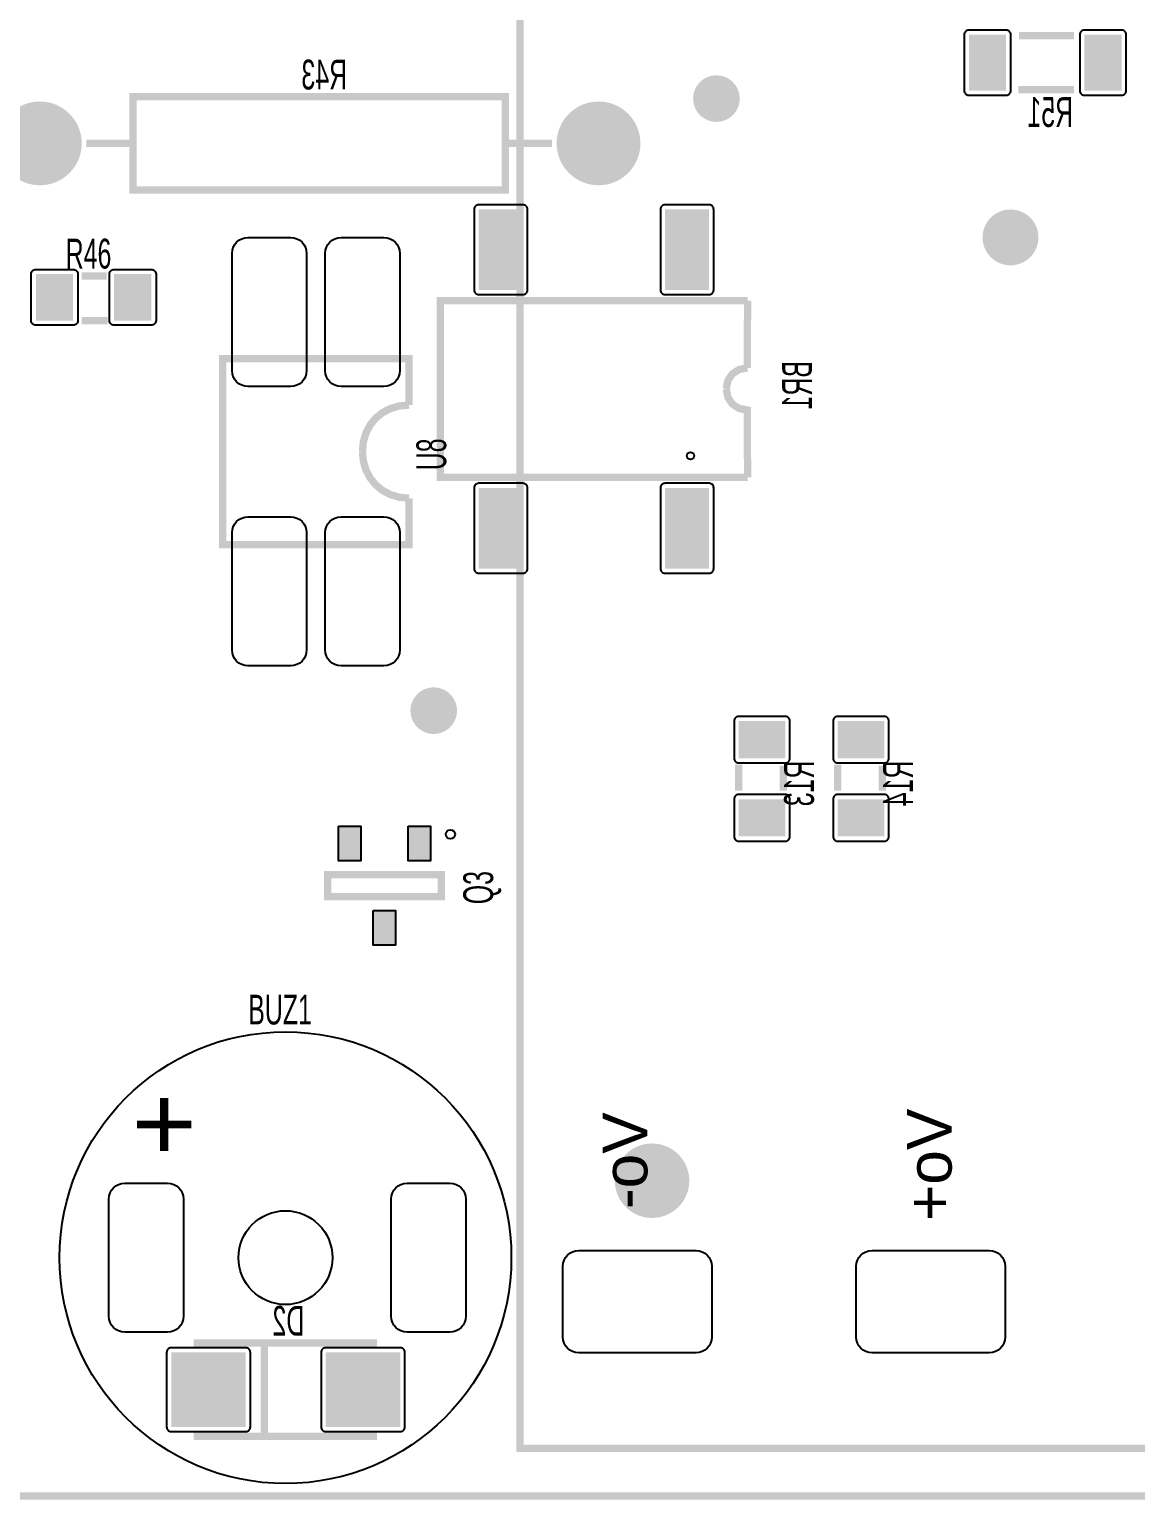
# Model space of a CAD drawing. Header units: inches. Extents: x -3.33 to 3.32, y -1.57 to 1.57.
# Drawn here: x -1.179 to 0.009, y -1.569 to 0.011 of the extents above; entities that cross this region are included whole.
import ezdxf

# ---------------------------------------------------------------- set-up
doc = ezdxf.new("R2010")
doc.units = ezdxf.units.IN
doc.layers.get('0').update_dxf_attribs({"linetype": 'CONTINUOUS'})

# ---------------------------------------------------------------- blocks, each defined once
blk = doc.blocks.new('RPAD')
blk.add_trace([(-0.5, -0.5), (-0.5, 0.5), (0.5, -0.5), (0.5, 0.5)])
blk = doc.blocks.new('EPAD')
at = {"const_width": 0.5}
blk.add_lwpolyline([(-0.25, 0, 1), (0.25, 0, 1)], format="xyb", close=True, dxfattribs=at)

msp = doc.modelspace()

# ---------------------------------------------------------------- linework, layer by layer
at = {"const_width": 0.007874}
for points in [[(-3.329429, -1.564587), (3.31624, -1.564587), (3.31624, 1.549587), (-3.329429, 1.549587), (-3.329429, -1.564587)], [(-3.329429, -1.564587), (3.31624, -1.564587), (3.31624, 1.549587), (-3.329429, 1.549587), (-3.329429, -1.564587)], [(-3.329429, -1.564587), (3.31624, -1.564587), (3.31624, 1.549587), (-3.329429, 1.549587), (-3.329429, -1.564587)], [(-0.652264, -1.513406), (0.418602, -1.513406), (0.418602, 0.549587), (-0.652264, 0.549587), (-0.652264, -1.513406)], [(-0.652264, -1.513406), (0.418602, -1.513406), (0.418602, 0.549587), (-0.652264, 0.549587), (-0.652264, -1.513406)], [(-0.652264, -1.513406), (0.418602, -1.513406), (0.418602, 0.549587), (-0.652264, 0.549587), (-0.652264, -1.513406)], [(-0.11628, 0.003783), (-0.05728, 0.003783)], [(-0.11628, 0.003783), (-0.05728, 0.003783)], [(-0.11628, 0.003783), (-0.05728, 0.003783)], [(-1.068012, -0.161831), (-0.668012, -0.161831), (-0.668012, -0.061831), (-1.068012, -0.061831), (-1.068012, -0.161831)], [(-1.068012, -0.161831), (-0.668012, -0.161831), (-0.668012, -0.061831), (-1.068012, -0.061831), (-1.068012, -0.161831)], [(-1.068012, -0.161831), (-0.668012, -0.161831), (-0.668012, -0.061831), (-1.068012, -0.061831), (-1.068012, -0.161831)], [(-0.11728, -0.054217), (-0.05728, -0.054217)], [(-0.11728, -0.054217), (-0.05728, -0.054217)], [(-0.11728, -0.054217), (-0.05728, -0.054217)], [(-1.068012, -0.111831), (-1.118012, -0.111831)], [(-1.068012, -0.111831), (-1.118012, -0.111831)], [(-1.068012, -0.111831), (-1.118012, -0.111831)], [(-0.618012, -0.111831), (-0.668012, -0.111831)], [(-0.618012, -0.111831), (-0.668012, -0.111831)], [(-0.618012, -0.111831), (-0.668012, -0.111831)], [(-1.123264, -0.254185), (-1.096264, -0.254185)], [(-1.123264, -0.254185), (-1.096264, -0.254185)], [(-1.123264, -0.254185), (-1.096264, -0.254185)], [(-0.40794, -0.28061), (-0.73794, -0.28061), (-0.73794, -0.47061), (-0.40794, -0.47061)], [(-0.40794, -0.28061), (-0.73794, -0.28061), (-0.73794, -0.47061), (-0.40794, -0.47061)], [(-0.40794, -0.28061), (-0.73794, -0.28061), (-0.73794, -0.47061), (-0.40794, -0.47061)], [(-0.408255, -0.352972), (-0.40794, -0.28061)], [(-0.408255, -0.352972), (-0.40794, -0.28061)], [(-0.408255, -0.352972), (-0.40794, -0.28061)], [(-1.123264, -0.302185), (-1.095264, -0.302185)], [(-1.123264, -0.302185), (-1.095264, -0.302185)], [(-1.123264, -0.302185), (-1.095264, -0.302185)], [(-0.771555, -0.492933), (-0.771555, -0.542933), (-0.971555, -0.542933), (-0.971555, -0.342933), (-0.771555, -0.342933), (-0.771555, -0.392933)], [(-0.771555, -0.492933), (-0.771555, -0.542933), (-0.971555, -0.542933), (-0.971555, -0.342933), (-0.771555, -0.342933), (-0.771555, -0.392933)], [(-0.771555, -0.492933), (-0.771555, -0.542933), (-0.971555, -0.542933), (-0.971555, -0.342933), (-0.771555, -0.342933), (-0.771555, -0.392933)], [(-0.408255, -0.352972), (-0.417164, -0.354719), (-0.424349, -0.359516), (-0.429146, -0.366701), (-0.430893, -0.37561)], [(-0.408255, -0.352972), (-0.417164, -0.354719), (-0.424349, -0.359516), (-0.429146, -0.366701), (-0.430893, -0.37561)], [(-0.408255, -0.352972), (-0.417164, -0.354719), (-0.424349, -0.359516), (-0.429146, -0.366701), (-0.430893, -0.37561)], [(-0.40794, -0.47061), (-0.408255, -0.398248), (-0.417164, -0.396502), (-0.424349, -0.391704), (-0.429146, -0.384519), (-0.430893, -0.37561)], [(-0.40794, -0.47061), (-0.408255, -0.398248), (-0.417164, -0.396502), (-0.424349, -0.391704), (-0.429146, -0.384519), (-0.430893, -0.37561)], [(-0.40794, -0.47061), (-0.408255, -0.398248), (-0.417164, -0.396502), (-0.424349, -0.391704), (-0.429146, -0.384519), (-0.430893, -0.37561)], [(-0.821555, -0.442933), (-0.820596, -0.432458), (-0.817821, -0.422886), (-0.813381, -0.414369), (-0.80743, -0.407058), (-0.80012, -0.401107), (-0.791602, -0.396667), (-0.78203, -0.393892), (-0.771555, -0.392933)], [(-0.821555, -0.442933), (-0.820596, -0.432458), (-0.817821, -0.422886), (-0.813381, -0.414369), (-0.80743, -0.407058), (-0.80012, -0.401107), (-0.791602, -0.396667), (-0.78203, -0.393892), (-0.771555, -0.392933)], [(-0.821555, -0.442933), (-0.820596, -0.432458), (-0.817821, -0.422886), (-0.813381, -0.414369), (-0.80743, -0.407058), (-0.80012, -0.401107), (-0.791602, -0.396667), (-0.78203, -0.393892), (-0.771555, -0.392933)], [(-0.821555, -0.442933), (-0.820596, -0.45312), (-0.817821, -0.462558), (-0.813381, -0.471058), (-0.80743, -0.478433), (-0.80012, -0.484496), (-0.791602, -0.489058), (-0.78203, -0.491933), (-0.771555, -0.492933)], [(-0.821555, -0.442933), (-0.820596, -0.45312), (-0.817821, -0.462558), (-0.813381, -0.471058), (-0.80743, -0.478433), (-0.80012, -0.484496), (-0.791602, -0.489058), (-0.78203, -0.491933), (-0.771555, -0.492933)], [(-0.821555, -0.442933), (-0.820596, -0.45312), (-0.817821, -0.462558), (-0.813381, -0.471058), (-0.80743, -0.478433), (-0.80012, -0.484496), (-0.791602, -0.489058), (-0.78203, -0.491933), (-0.771555, -0.492933)], [(-0.417421, -0.80724), (-0.417421, -0.77924)], [(-0.417421, -0.80724), (-0.417421, -0.77924)], [(-0.417421, -0.80724), (-0.417421, -0.77924)], [(-0.369421, -0.80724), (-0.369421, -0.78024)], [(-0.369421, -0.80724), (-0.369421, -0.78024)], [(-0.369421, -0.80724), (-0.369421, -0.78024)], [(-0.311122, -0.80724), (-0.311122, -0.77924)], [(-0.311122, -0.80724), (-0.311122, -0.77924)], [(-0.311122, -0.80724), (-0.311122, -0.77924)], [(-0.263122, -0.80724), (-0.263122, -0.78024)], [(-0.263122, -0.80724), (-0.263122, -0.78024)], [(-0.263122, -0.80724), (-0.263122, -0.78024)], [(-0.858957, -0.897264), (-0.858957, -0.920886), (-0.736909, -0.920886), (-0.736909, -0.897264), (-0.858957, -0.897264)], [(-0.858957, -0.897264), (-0.858957, -0.920886), (-0.736909, -0.920886), (-0.736909, -0.897264), (-0.858957, -0.897264)], [(-0.858957, -0.897264), (-0.858957, -0.920886), (-0.736909, -0.920886), (-0.736909, -0.897264), (-0.858957, -0.897264)], [(-0.805909, -1.400413), (-1.002909, -1.400413)], [(-0.805909, -1.400413), (-1.002909, -1.400413)], [(-0.805909, -1.400413), (-1.002909, -1.400413)], [(-0.926909, -1.400413), (-0.926909, -1.500413)], [(-0.926909, -1.400413), (-0.926909, -1.500413)], [(-0.926909, -1.400413), (-0.926909, -1.500413)], [(-1.002909, -1.500413), (-0.805909, -1.500413)], [(-1.002909, -1.500413), (-0.805909, -1.500413)], [(-1.002909, -1.500413), (-0.805909, -1.500413)]]:
    msp.add_lwpolyline(points, dxfattribs=at)
for points in [[(-0.17028, -0.060217), (-0.13028, -0.060217), (-0.129257, -0.060117), (-0.128312, -0.059831), (-0.127461, -0.059376), (-0.126725, -0.058771), (-0.12612, -0.058034), (-0.125665, -0.057184), (-0.125379, -0.056239), (-0.12528, -0.055217), (-0.12528, 0.004783), (-0.125379, 0.005806), (-0.125665, 0.006751), (-0.12612, 0.007601), (-0.126725, 0.008338), (-0.127461, 0.008943), (-0.128312, 0.009398), (-0.129257, 0.009684), (-0.13028, 0.009783), (-0.17028, 0.009783), (-0.171302, 0.009684), (-0.172247, 0.009398), (-0.173098, 0.008943), (-0.173834, 0.008338), (-0.174439, 0.007601), (-0.174894, 0.006751), (-0.17518, 0.005806), (-0.17528, 0.004783), (-0.17528, -0.055217), (-0.17518, -0.056239), (-0.174894, -0.057184), (-0.174439, -0.058034), (-0.173834, -0.058771), (-0.173098, -0.059376), (-0.172247, -0.059831), (-0.171302, -0.060117), (-0.17028, -0.060217)], [(-0.04628, -0.060217), (-0.00628, -0.060217), (-0.005257, -0.060117), (-0.004312, -0.059831), (-0.003461, -0.059376), (-0.002725, -0.058771), (-0.00212, -0.058034), (-0.001665, -0.057184), (-0.001379, -0.056239), (-0.00128, -0.055217), (-0.00128, 0.004783), (-0.001379, 0.005806), (-0.001665, 0.006751), (-0.00212, 0.007601), (-0.002725, 0.008338), (-0.003461, 0.008943), (-0.004312, 0.009398), (-0.005257, 0.009684), (-0.00628, 0.009783), (-0.04628, 0.009783), (-0.047302, 0.009684), (-0.048247, 0.009398), (-0.049098, 0.008943), (-0.049834, 0.008338), (-0.050439, 0.007601), (-0.050894, 0.006751), (-0.05118, 0.005806), (-0.05128, 0.004783), (-0.05128, -0.055217), (-0.05118, -0.056239), (-0.050894, -0.057184), (-0.050439, -0.058034), (-0.049834, -0.058771), (-0.049098, -0.059376), (-0.048247, -0.059831), (-0.047302, -0.060117), (-0.04628, -0.060217)], [(-0.649318, -0.177697), (-0.696562, -0.177697), (-0.697584, -0.177796), (-0.69853, -0.178083), (-0.69938, -0.178537), (-0.700117, -0.179142), (-0.700721, -0.179879), (-0.701176, -0.180729), (-0.701462, -0.181674), (-0.701562, -0.182697), (-0.701562, -0.269311), (-0.701462, -0.270333), (-0.701176, -0.271279), (-0.700721, -0.272129), (-0.700117, -0.272866), (-0.69938, -0.27347), (-0.69853, -0.273925), (-0.697584, -0.274211), (-0.696562, -0.274311), (-0.649318, -0.274311), (-0.648295, -0.274211), (-0.64735, -0.273925), (-0.6465, -0.27347), (-0.645763, -0.272866), (-0.645158, -0.272129), (-0.644704, -0.271279), (-0.644417, -0.270333), (-0.644318, -0.269311), (-0.644318, -0.182697), (-0.644417, -0.181674), (-0.644704, -0.180729), (-0.645158, -0.179879), (-0.645763, -0.179142), (-0.6465, -0.178537), (-0.64735, -0.178083), (-0.648295, -0.177796), (-0.649318, -0.177697)], [(-0.449318, -0.177697), (-0.496562, -0.177697), (-0.497584, -0.177796), (-0.49853, -0.178083), (-0.49938, -0.178537), (-0.500117, -0.179142), (-0.500721, -0.179879), (-0.501176, -0.180729), (-0.501462, -0.181674), (-0.501562, -0.182697), (-0.501562, -0.269311), (-0.501462, -0.270333), (-0.501176, -0.271279), (-0.500721, -0.272129), (-0.500117, -0.272866), (-0.49938, -0.27347), (-0.49853, -0.273925), (-0.497584, -0.274211), (-0.496562, -0.274311), (-0.449318, -0.274311), (-0.448295, -0.274211), (-0.44735, -0.273925), (-0.4465, -0.27347), (-0.445763, -0.272866), (-0.445158, -0.272129), (-0.444704, -0.271279), (-0.444417, -0.270333), (-0.444318, -0.269311), (-0.444318, -0.182697), (-0.444417, -0.181674), (-0.444704, -0.180729), (-0.445158, -0.179879), (-0.445763, -0.179142), (-0.4465, -0.178537), (-0.44735, -0.178083), (-0.448295, -0.177796), (-0.449318, -0.177697)], [(-0.898555, -0.372933), (-0.944555, -0.372933), (-0.948031, -0.372595), (-0.951245, -0.371622), (-0.954136, -0.370076), (-0.956641, -0.368019), (-0.958698, -0.365514), (-0.960244, -0.362623), (-0.961217, -0.359409), (-0.961555, -0.355933), (-0.961555, -0.229933), (-0.961217, -0.226457), (-0.960244, -0.223243), (-0.958698, -0.220352), (-0.956641, -0.217847), (-0.954136, -0.215791), (-0.951245, -0.214244), (-0.948031, -0.213271), (-0.944555, -0.212933), (-0.898555, -0.212933), (-0.895079, -0.213271), (-0.891865, -0.214244), (-0.888974, -0.215791), (-0.886469, -0.217847), (-0.884413, -0.220352), (-0.882867, -0.223243), (-0.881893, -0.226457), (-0.881555, -0.229933), (-0.881555, -0.355933), (-0.881893, -0.359409), (-0.882867, -0.362623), (-0.884413, -0.365514), (-0.886469, -0.368019), (-0.888974, -0.370076), (-0.891865, -0.371622), (-0.895079, -0.372595), (-0.898555, -0.372933)], [(-0.798555, -0.372933), (-0.844555, -0.372933), (-0.848031, -0.372595), (-0.851245, -0.371622), (-0.854136, -0.370076), (-0.856641, -0.368019), (-0.858698, -0.365514), (-0.860244, -0.362623), (-0.861217, -0.359409), (-0.861555, -0.355933), (-0.861555, -0.229933), (-0.861217, -0.226457), (-0.860244, -0.223243), (-0.858698, -0.220352), (-0.856641, -0.217847), (-0.854136, -0.215791), (-0.851245, -0.214244), (-0.848031, -0.213271), (-0.844555, -0.212933), (-0.798555, -0.212933), (-0.795079, -0.213271), (-0.791865, -0.214244), (-0.788974, -0.215791), (-0.786469, -0.217847), (-0.784413, -0.220352), (-0.782867, -0.223243), (-0.781893, -0.226457), (-0.781555, -0.229933), (-0.781555, -0.355933), (-0.781893, -0.359409), (-0.782867, -0.362623), (-0.784413, -0.365514), (-0.786469, -0.368019), (-0.788974, -0.370076), (-0.791865, -0.371622), (-0.795079, -0.372595), (-0.798555, -0.372933)], [(-1.172264, -0.247185), (-1.132264, -0.247185), (-1.131241, -0.247285), (-1.130296, -0.247571), (-1.129446, -0.248026), (-1.128709, -0.24863), (-1.128104, -0.249367), (-1.12765, -0.250217), (-1.127363, -0.251163), (-1.127264, -0.252185), (-1.127264, -0.302185), (-1.127363, -0.303207), (-1.12765, -0.304153), (-1.128104, -0.305003), (-1.128709, -0.30574), (-1.129446, -0.306344), (-1.130296, -0.306799), (-1.131241, -0.307085), (-1.132264, -0.307185), (-1.172264, -0.307185), (-1.173286, -0.307085), (-1.174231, -0.306799), (-1.175082, -0.306344), (-1.175819, -0.30574), (-1.176423, -0.305003), (-1.176878, -0.304153), (-1.177164, -0.303207), (-1.177264, -0.302185), (-1.177264, -0.252185), (-1.177164, -0.251163), (-1.176878, -0.250217), (-1.176423, -0.249367), (-1.175819, -0.24863), (-1.175082, -0.248026), (-1.174231, -0.247571), (-1.173286, -0.247285), (-1.172264, -0.247185)], [(-1.088264, -0.247185), (-1.048264, -0.247185), (-1.047241, -0.247285), (-1.046296, -0.247571), (-1.045446, -0.248026), (-1.044709, -0.24863), (-1.044104, -0.249367), (-1.04365, -0.250217), (-1.043363, -0.251163), (-1.043264, -0.252185), (-1.043264, -0.302185), (-1.043363, -0.303207), (-1.04365, -0.304153), (-1.044104, -0.305003), (-1.044709, -0.30574), (-1.045446, -0.306344), (-1.046296, -0.306799), (-1.047241, -0.307085), (-1.048264, -0.307185), (-1.088264, -0.307185), (-1.089286, -0.307085), (-1.090231, -0.306799), (-1.091082, -0.306344), (-1.091819, -0.30574), (-1.092423, -0.305003), (-1.092878, -0.304153), (-1.093164, -0.303207), (-1.093264, -0.302185), (-1.093264, -0.252185), (-1.093164, -0.251163), (-1.092878, -0.250217), (-1.092423, -0.249367), (-1.091819, -0.24863), (-1.091082, -0.248026), (-1.090231, -0.247571), (-1.089286, -0.247285), (-1.088264, -0.247185)], [(-0.696562, -0.573524), (-0.649318, -0.573524), (-0.648295, -0.573424), (-0.64735, -0.573138), (-0.6465, -0.572683), (-0.645763, -0.572078), (-0.645158, -0.571341), (-0.644704, -0.570491), (-0.644417, -0.569546), (-0.644318, -0.568524), (-0.644318, -0.481909), (-0.644417, -0.480887), (-0.644704, -0.479942), (-0.645158, -0.479092), (-0.645763, -0.478355), (-0.6465, -0.47775), (-0.64735, -0.477295), (-0.648295, -0.477009), (-0.649318, -0.476909), (-0.696562, -0.476909), (-0.697584, -0.477009), (-0.69853, -0.477295), (-0.69938, -0.47775), (-0.700117, -0.478355), (-0.700721, -0.479092), (-0.701176, -0.479942), (-0.701462, -0.480887), (-0.701562, -0.481909), (-0.701562, -0.568524), (-0.701462, -0.569546), (-0.701176, -0.570491), (-0.700721, -0.571341), (-0.700117, -0.572078), (-0.69938, -0.572683), (-0.69853, -0.573138), (-0.697584, -0.573424), (-0.696562, -0.573524)], [(-0.496562, -0.573524), (-0.449318, -0.573524), (-0.448295, -0.573424), (-0.44735, -0.573138), (-0.4465, -0.572683), (-0.445763, -0.572078), (-0.445158, -0.571341), (-0.444704, -0.570491), (-0.444417, -0.569546), (-0.444318, -0.568524), (-0.444318, -0.481909), (-0.444417, -0.480887), (-0.444704, -0.479942), (-0.445158, -0.479092), (-0.445763, -0.478355), (-0.4465, -0.47775), (-0.44735, -0.477295), (-0.448295, -0.477009), (-0.449318, -0.476909), (-0.496562, -0.476909), (-0.497584, -0.477009), (-0.49853, -0.477295), (-0.49938, -0.47775), (-0.500117, -0.478355), (-0.500721, -0.479092), (-0.501176, -0.479942), (-0.501462, -0.480887), (-0.501562, -0.481909), (-0.501562, -0.568524), (-0.501462, -0.569546), (-0.501176, -0.570491), (-0.500721, -0.571341), (-0.500117, -0.572078), (-0.49938, -0.572683), (-0.49853, -0.573138), (-0.497584, -0.573424), (-0.496562, -0.573524)], [(-0.898555, -0.672933), (-0.944555, -0.672933), (-0.948031, -0.672595), (-0.951245, -0.671622), (-0.954136, -0.670076), (-0.956641, -0.668019), (-0.958698, -0.665514), (-0.960244, -0.662623), (-0.961217, -0.659409), (-0.961555, -0.655933), (-0.961555, -0.529933), (-0.961217, -0.526457), (-0.960244, -0.523243), (-0.958698, -0.520352), (-0.956641, -0.517847), (-0.954136, -0.515791), (-0.951245, -0.514244), (-0.948031, -0.513271), (-0.944555, -0.512933), (-0.898555, -0.512933), (-0.895079, -0.513271), (-0.891865, -0.514244), (-0.888974, -0.515791), (-0.886469, -0.517847), (-0.884413, -0.520352), (-0.882867, -0.523243), (-0.881893, -0.526457), (-0.881555, -0.529933), (-0.881555, -0.655933), (-0.881893, -0.659409), (-0.882867, -0.662623), (-0.884413, -0.665514), (-0.886469, -0.668019), (-0.888974, -0.670076), (-0.891865, -0.671622), (-0.895079, -0.672595), (-0.898555, -0.672933)], [(-0.798555, -0.672933), (-0.844555, -0.672933), (-0.848031, -0.672595), (-0.851245, -0.671622), (-0.854136, -0.670076), (-0.856641, -0.668019), (-0.858698, -0.665514), (-0.860244, -0.662623), (-0.861217, -0.659409), (-0.861555, -0.655933), (-0.861555, -0.529933), (-0.861217, -0.526457), (-0.860244, -0.523243), (-0.858698, -0.520352), (-0.856641, -0.517847), (-0.854136, -0.515791), (-0.851245, -0.514244), (-0.848031, -0.513271), (-0.844555, -0.512933), (-0.798555, -0.512933), (-0.795079, -0.513271), (-0.791865, -0.514244), (-0.788974, -0.515791), (-0.786469, -0.517847), (-0.784413, -0.520352), (-0.782867, -0.523243), (-0.781893, -0.526457), (-0.781555, -0.529933), (-0.781555, -0.655933), (-0.781893, -0.659409), (-0.782867, -0.662623), (-0.784413, -0.665514), (-0.786469, -0.668019), (-0.788974, -0.670076), (-0.791865, -0.671622), (-0.795079, -0.672595), (-0.798555, -0.672933)], [(-0.362421, -0.77224), (-0.362421, -0.73224), (-0.362521, -0.731218), (-0.362807, -0.730272), (-0.363262, -0.729422), (-0.363867, -0.728685), (-0.364604, -0.728081), (-0.365454, -0.727626), (-0.366399, -0.72734), (-0.367421, -0.72724), (-0.417421, -0.72724), (-0.418444, -0.72734), (-0.419389, -0.727626), (-0.420239, -0.728081), (-0.420976, -0.728685), (-0.421581, -0.729422), (-0.422035, -0.730272), (-0.422322, -0.731218), (-0.422421, -0.73224), (-0.422421, -0.77224), (-0.422322, -0.773263), (-0.422035, -0.774208), (-0.421581, -0.775058), (-0.420976, -0.775795), (-0.420239, -0.7764), (-0.419389, -0.776854), (-0.418444, -0.777141), (-0.417421, -0.77724), (-0.367421, -0.77724), (-0.366399, -0.777141), (-0.365454, -0.776854), (-0.364604, -0.7764), (-0.363867, -0.775795), (-0.363262, -0.775058), (-0.362807, -0.774208), (-0.362521, -0.773263), (-0.362421, -0.77224)], [(-0.256122, -0.77224), (-0.256122, -0.73224), (-0.256222, -0.731218), (-0.256508, -0.730272), (-0.256963, -0.729422), (-0.257567, -0.728685), (-0.258304, -0.728081), (-0.259154, -0.727626), (-0.2601, -0.72734), (-0.261122, -0.72724), (-0.311122, -0.72724), (-0.312144, -0.72734), (-0.31309, -0.727626), (-0.31394, -0.728081), (-0.314677, -0.728685), (-0.315281, -0.729422), (-0.315736, -0.730272), (-0.316022, -0.731218), (-0.316122, -0.73224), (-0.316122, -0.77224), (-0.316022, -0.773263), (-0.315736, -0.774208), (-0.315281, -0.775058), (-0.314677, -0.775795), (-0.31394, -0.7764), (-0.31309, -0.776854), (-0.312144, -0.777141), (-0.311122, -0.77724), (-0.261122, -0.77724), (-0.2601, -0.777141), (-0.259154, -0.776854), (-0.258304, -0.7764), (-0.257567, -0.775795), (-0.256963, -0.775058), (-0.256508, -0.774208), (-0.256222, -0.773263), (-0.256122, -0.77224)], [(-0.362421, -0.85624), (-0.362421, -0.81624), (-0.362521, -0.815218), (-0.362807, -0.814272), (-0.363262, -0.813422), (-0.363867, -0.812685), (-0.364604, -0.812081), (-0.365454, -0.811626), (-0.366399, -0.81134), (-0.367421, -0.81124), (-0.417421, -0.81124), (-0.418444, -0.81134), (-0.419389, -0.811626), (-0.420239, -0.812081), (-0.420976, -0.812685), (-0.421581, -0.813422), (-0.422035, -0.814272), (-0.422322, -0.815218), (-0.422421, -0.81624), (-0.422421, -0.85624), (-0.422322, -0.857263), (-0.422035, -0.858208), (-0.421581, -0.859058), (-0.420976, -0.859795), (-0.420239, -0.8604), (-0.419389, -0.860854), (-0.418444, -0.861141), (-0.417421, -0.86124), (-0.367421, -0.86124), (-0.366399, -0.861141), (-0.365454, -0.860854), (-0.364604, -0.8604), (-0.363867, -0.859795), (-0.363262, -0.859058), (-0.362807, -0.858208), (-0.362521, -0.857263), (-0.362421, -0.85624)], [(-0.256122, -0.85624), (-0.256122, -0.81624), (-0.256222, -0.815218), (-0.256508, -0.814272), (-0.256963, -0.813422), (-0.257567, -0.812685), (-0.258304, -0.812081), (-0.259154, -0.811626), (-0.2601, -0.81134), (-0.261122, -0.81124), (-0.311122, -0.81124), (-0.312144, -0.81134), (-0.31309, -0.811626), (-0.31394, -0.812081), (-0.314677, -0.812685), (-0.315281, -0.813422), (-0.315736, -0.814272), (-0.316022, -0.815218), (-0.316122, -0.81624), (-0.316122, -0.85624), (-0.316022, -0.857263), (-0.315736, -0.858208), (-0.315281, -0.859058), (-0.314677, -0.859795), (-0.31394, -0.8604), (-0.31309, -0.860854), (-0.312144, -0.861141), (-0.311122, -0.86124), (-0.261122, -0.86124), (-0.2601, -0.861141), (-0.259154, -0.860854), (-0.258304, -0.8604), (-0.257567, -0.859795), (-0.256963, -0.859058), (-0.256508, -0.858208), (-0.256222, -0.857263), (-0.256122, -0.85624)], [(-0.847335, -0.845299), (-0.823335, -0.845299), (-0.823335, -0.882299), (-0.847335, -0.882299), (-0.847335, -0.845299)], [(-0.772531, -0.845299), (-0.748531, -0.845299), (-0.748531, -0.882299), (-0.772531, -0.882299), (-0.772531, -0.845299)], [(-0.809933, -0.93585), (-0.785933, -0.93585), (-0.785933, -0.97285), (-0.809933, -0.97285), (-0.809933, -0.93585)], [(-1.076839, -1.228681), (-1.030839, -1.228681), (-1.027363, -1.229019), (-1.024148, -1.229993), (-1.021257, -1.231539), (-1.018753, -1.233595), (-1.016696, -1.2361), (-1.01515, -1.238991), (-1.014177, -1.242205), (-1.013839, -1.245681), (-1.013839, -1.371681), (-1.014177, -1.375157), (-1.01515, -1.378371), (-1.016696, -1.381262), (-1.018753, -1.383767), (-1.021257, -1.385824), (-1.024148, -1.38737), (-1.027363, -1.388343), (-1.030839, -1.388681), (-1.076839, -1.388681), (-1.080315, -1.388343), (-1.083529, -1.38737), (-1.08642, -1.385824), (-1.088924, -1.383767), (-1.090981, -1.381262), (-1.092527, -1.378371), (-1.0935, -1.375157), (-1.093839, -1.371681), (-1.093839, -1.245681), (-1.0935, -1.242205), (-1.092527, -1.238991), (-1.090981, -1.2361), (-1.088924, -1.233595), (-1.08642, -1.231539), (-1.083529, -1.229993), (-1.080315, -1.229019), (-1.076839, -1.228681)], [(-0.773689, -1.228681), (-0.727689, -1.228681), (-0.724213, -1.229019), (-0.720999, -1.229993), (-0.718108, -1.231539), (-0.715603, -1.233595), (-0.713546, -1.2361), (-0.712, -1.238991), (-0.711027, -1.242205), (-0.710689, -1.245681), (-0.710689, -1.371681), (-0.711027, -1.375157), (-0.712, -1.378371), (-0.713546, -1.381262), (-0.715603, -1.383767), (-0.718108, -1.385824), (-0.720999, -1.38737), (-0.724213, -1.388343), (-0.727689, -1.388681), (-0.773689, -1.388681), (-0.777165, -1.388343), (-0.780379, -1.38737), (-0.78327, -1.385824), (-0.785775, -1.383767), (-0.787831, -1.381262), (-0.789378, -1.378371), (-0.790351, -1.375157), (-0.790689, -1.371681), (-0.790689, -1.245681), (-0.790351, -1.242205), (-0.789378, -1.238991), (-0.787831, -1.2361), (-0.785775, -1.233595), (-0.78327, -1.231539), (-0.780379, -1.229993), (-0.777165, -1.229019), (-0.773689, -1.228681)], [(-0.60628, -1.393925), (-0.60628, -1.317925), (-0.605941, -1.314449), (-0.604968, -1.311235), (-0.603422, -1.308344), (-0.601365, -1.305839), (-0.598861, -1.303783), (-0.59597, -1.302237), (-0.592756, -1.301263), (-0.58928, -1.300925), (-0.46328, -1.300925), (-0.459804, -1.301263), (-0.456589, -1.302237), (-0.453698, -1.303783), (-0.451194, -1.305839), (-0.449137, -1.308344), (-0.447591, -1.311235), (-0.446618, -1.314449), (-0.44628, -1.317925), (-0.44628, -1.393925), (-0.446618, -1.397401), (-0.447591, -1.400615), (-0.449137, -1.403506), (-0.451194, -1.406011), (-0.453698, -1.408068), (-0.456589, -1.409614), (-0.459804, -1.410587), (-0.46328, -1.410925), (-0.58928, -1.410925), (-0.592756, -1.410587), (-0.59597, -1.409614), (-0.598861, -1.408068), (-0.601365, -1.406011), (-0.603422, -1.403506), (-0.604968, -1.400615), (-0.605941, -1.397401), (-0.60628, -1.393925)], [(-0.291319, -1.393925), (-0.291319, -1.317925), (-0.290981, -1.314449), (-0.290007, -1.311235), (-0.288461, -1.308344), (-0.286405, -1.305839), (-0.2839, -1.303783), (-0.281009, -1.302237), (-0.277795, -1.301263), (-0.274319, -1.300925), (-0.148319, -1.300925), (-0.144843, -1.301263), (-0.141629, -1.302237), (-0.138738, -1.303783), (-0.136233, -1.305839), (-0.134176, -1.308344), (-0.13263, -1.311235), (-0.131657, -1.314449), (-0.131319, -1.317925), (-0.131319, -1.393925), (-0.131657, -1.397401), (-0.13263, -1.400615), (-0.134176, -1.403506), (-0.136233, -1.406011), (-0.138738, -1.408068), (-0.141629, -1.409614), (-0.144843, -1.410587), (-0.148319, -1.410925), (-0.274319, -1.410925), (-0.277795, -1.410587), (-0.281009, -1.409614), (-0.2839, -1.408068), (-0.286405, -1.406011), (-0.288461, -1.403506), (-0.290007, -1.400615), (-0.290981, -1.397401), (-0.291319, -1.393925)], [(-0.946909, -1.405413), (-1.026909, -1.405413), (-1.027932, -1.405513), (-1.028877, -1.405799), (-1.029728, -1.406254), (-1.030464, -1.406859), (-1.031069, -1.407596), (-1.031524, -1.408446), (-1.03181, -1.409391), (-1.031909, -1.410413), (-1.031909, -1.490413), (-1.03181, -1.491436), (-1.031524, -1.492381), (-1.031069, -1.493231), (-1.030464, -1.493968), (-1.029728, -1.494573), (-1.028877, -1.495028), (-1.027932, -1.495314), (-1.026909, -1.495413), (-0.946909, -1.495413), (-0.945887, -1.495314), (-0.944942, -1.495028), (-0.944091, -1.494573), (-0.943355, -1.493968), (-0.94275, -1.493231), (-0.942295, -1.492381), (-0.942009, -1.491436), (-0.941909, -1.490413), (-0.941909, -1.410413), (-0.942009, -1.409391), (-0.942295, -1.408446), (-0.94275, -1.407596), (-0.943355, -1.406859), (-0.944091, -1.406254), (-0.944942, -1.405799), (-0.945887, -1.405513), (-0.946909, -1.405413)], [(-0.780909, -1.405413), (-0.860909, -1.405413), (-0.861932, -1.405513), (-0.862877, -1.405799), (-0.863728, -1.406254), (-0.864464, -1.406859), (-0.865069, -1.407596), (-0.865524, -1.408446), (-0.86581, -1.409391), (-0.865909, -1.410413), (-0.865909, -1.490413), (-0.86581, -1.491436), (-0.865524, -1.492381), (-0.865069, -1.493231), (-0.864464, -1.493968), (-0.863728, -1.494573), (-0.862877, -1.495028), (-0.861932, -1.495314), (-0.860909, -1.495413), (-0.780909, -1.495413), (-0.779887, -1.495314), (-0.778942, -1.495028), (-0.778091, -1.494573), (-0.777355, -1.493968), (-0.77675, -1.493231), (-0.776295, -1.492381), (-0.776009, -1.491436), (-0.775909, -1.490413), (-0.775909, -1.410413), (-0.776009, -1.409391), (-0.776295, -1.408446), (-0.77675, -1.407596), (-0.777355, -1.406859), (-0.778091, -1.406254), (-0.778942, -1.405799), (-0.779887, -1.405513), (-0.780909, -1.405413)]]:
    msp.add_lwpolyline(points, close=True)
for centre, radius in [((-0.469239, -0.447382), 0.003937), ((-0.469239, -0.447382), 0.003937), ((-0.469239, -0.447382), 0.003937), ((-0.727067, -0.853957), 0.004921), ((-0.727067, -0.853957), 0.004921), ((-0.727067, -0.853957), 0.004921), ((-0.904232, -1.308681), 0.242565), ((-0.904232, -1.308681), 0.242565), ((-0.904232, -1.308681), 0.242565), ((-0.904232, -1.308681), 0.050418), ((-0.904232, -1.308681), 0.050418), ((-0.904232, -1.308681), 0.050418)]:
    msp.add_circle(centre, radius)

# ---------------------------------------------------------------- block references
for p, xscale, yscale, rotation in [((-0.15028, -0.025217), 0.04, 0.06, 180), ((-0.02628, -0.025217), 0.04, 0.06, 180), ((-0.67294, -0.525217), 0.047244, 0.086614, 180), ((-0.47294, -0.525217), 0.047244, 0.086614, 180), ((-0.392421, -0.75224), 0.04, 0.05, -90), ((-0.286122, -0.75224), 0.04, 0.05, -90), ((-0.392421, -0.83624), 0.04, 0.05, -90), ((-0.286122, -0.83624), 0.04, 0.05, -90)]:
    msp.add_blockref('RPAD', p, dxfattribs=dict(xscale=xscale, yscale=yscale, rotation=rotation))
for name, p, xscale, yscale in [('EPAD', (-0.441422, -0.06374), 0.05, 0.05), ('EPAD', (-1.168012, -0.111831), 0.09, 0.09), ('EPAD', (-0.568012, -0.111831), 0.09, 0.09), ('RPAD', (-0.67294, -0.226004), 0.047244, 0.086614), ('RPAD', (-0.47294, -0.226004), 0.047244, 0.086614), ('EPAD', (-0.125572, -0.21282), 0.06, 0.06), ('RPAD', (-1.152264, -0.277185), 0.04, 0.05), ('RPAD', (-1.068264, -0.277185), 0.04, 0.05), ('EPAD', (-0.745009, -0.721155), 0.05, 0.05), ('RPAD', (-0.835335, -0.863799), 0.024, 0.037), ('RPAD', (-0.760531, -0.863799), 0.024, 0.037), ('RPAD', (-0.797933, -0.95435), 0.024, 0.037), ('EPAD', (-0.510531, -1.226004), 0.08, 0.08), ('RPAD', (-0.986909, -1.450413), 0.08, 0.08), ('RPAD', (-0.820909, -1.450413), 0.08, 0.08)]:
    msp.add_blockref(name, p, dxfattribs=dict(xscale=xscale, yscale=yscale))

# ---------------------------------------------------------------- texts
at = {"text_generation_flag": 2, "width": 0.625}
for s, p in [('R43', (-0.838012, -0.053894)), ('R43', (-0.838012, -0.053894)), ('R43', (-0.838012, -0.053894)), ('R51', (-0.05828, -0.094154)), ('R51', (-0.05828, -0.094154)), ('R51', (-0.05828, -0.094154)), ('D2', (-0.883909, -1.392476)), ('D2', (-0.883909, -1.392476)), ('D2', (-0.883909, -1.392476))]:
    msp.add_text(s, height=0.032, dxfattribs=at).set_placement(p)
for s, height, width, p in [('R46', 0.032, 0.625, (-1.140264, -0.246248)), ('R46', 0.032, 0.625, (-1.140264, -0.246248)), ('R46', 0.032, 0.625, (-1.140264, -0.246248)), ('BUZ1', 0.032, 0.625, (-0.944232, -1.058179)), ('BUZ1', 0.032, 0.625, (-0.944232, -1.058179)), ('BUZ1', 0.032, 0.625, (-0.944232, -1.058179)), ('+', 0.08, 1.125, (-1.069587, -1.204193)), ('+', 0.08, 1.125, (-1.069587, -1.204193)), ('+', 0.08, 1.125, (-1.069587, -1.204193))]:
    msp.add_text(s, height=height, dxfattribs=dict(width=width)).set_placement(p)
at = {"text_generation_flag": 2}
for s, height, rotation, width, p in [('BR1', 0.032, 90, 0.625, (-0.33883, -0.34561)), ('BR1', 0.032, 90, 0.625, (-0.33883, -0.34561)), ('BR1', 0.032, 90, 0.625, (-0.33883, -0.34561)), ('R13', 0.032, 90, 0.625, (-0.336736, -0.774744)), ('R13', 0.032, 90, 0.625, (-0.336736, -0.774744)), ('R13', 0.032, 90, 0.625, (-0.336736, -0.774744)), ('R14', 0.032, 90, 0.625, (-0.230437, -0.774744)), ('R14', 0.032, 90, 0.625, (-0.230437, -0.774744)), ('R14', 0.032, 90, 0.625, (-0.230437, -0.774744)), ('Vo+', 0.048, -270, 1.041667, (-0.188807, -1.148547)), ('Vo+', 0.048, -270, 1.041667, (-0.188807, -1.148547)), ('Vo+', 0.048, -270, 1.041667, (-0.188807, -1.148547)), ('Vo-', 0.048, -270, 1.041667, (-0.515579, -1.152484)), ('Vo-', 0.048, -270, 1.041667, (-0.515579, -1.152484)), ('Vo-', 0.048, -270, 1.041667, (-0.515579, -1.152484))]:
    msp.add_text(s, height=height, rotation=rotation, dxfattribs=dict(at, width=width)).set_placement(p)
at = {"width": 0.625}
for s, p in [('U8', (-0.731618, -0.462933)), ('U8', (-0.731618, -0.462933)), ('U8', (-0.731618, -0.462933)), ('Q3', (-0.681224, -0.929075)), ('Q3', (-0.681224, -0.929075)), ('Q3', (-0.681224, -0.929075))]:
    msp.add_text(s, height=0.032, rotation=90, dxfattribs=at).set_placement(p)

doc.saveas('drawing.dxf')
